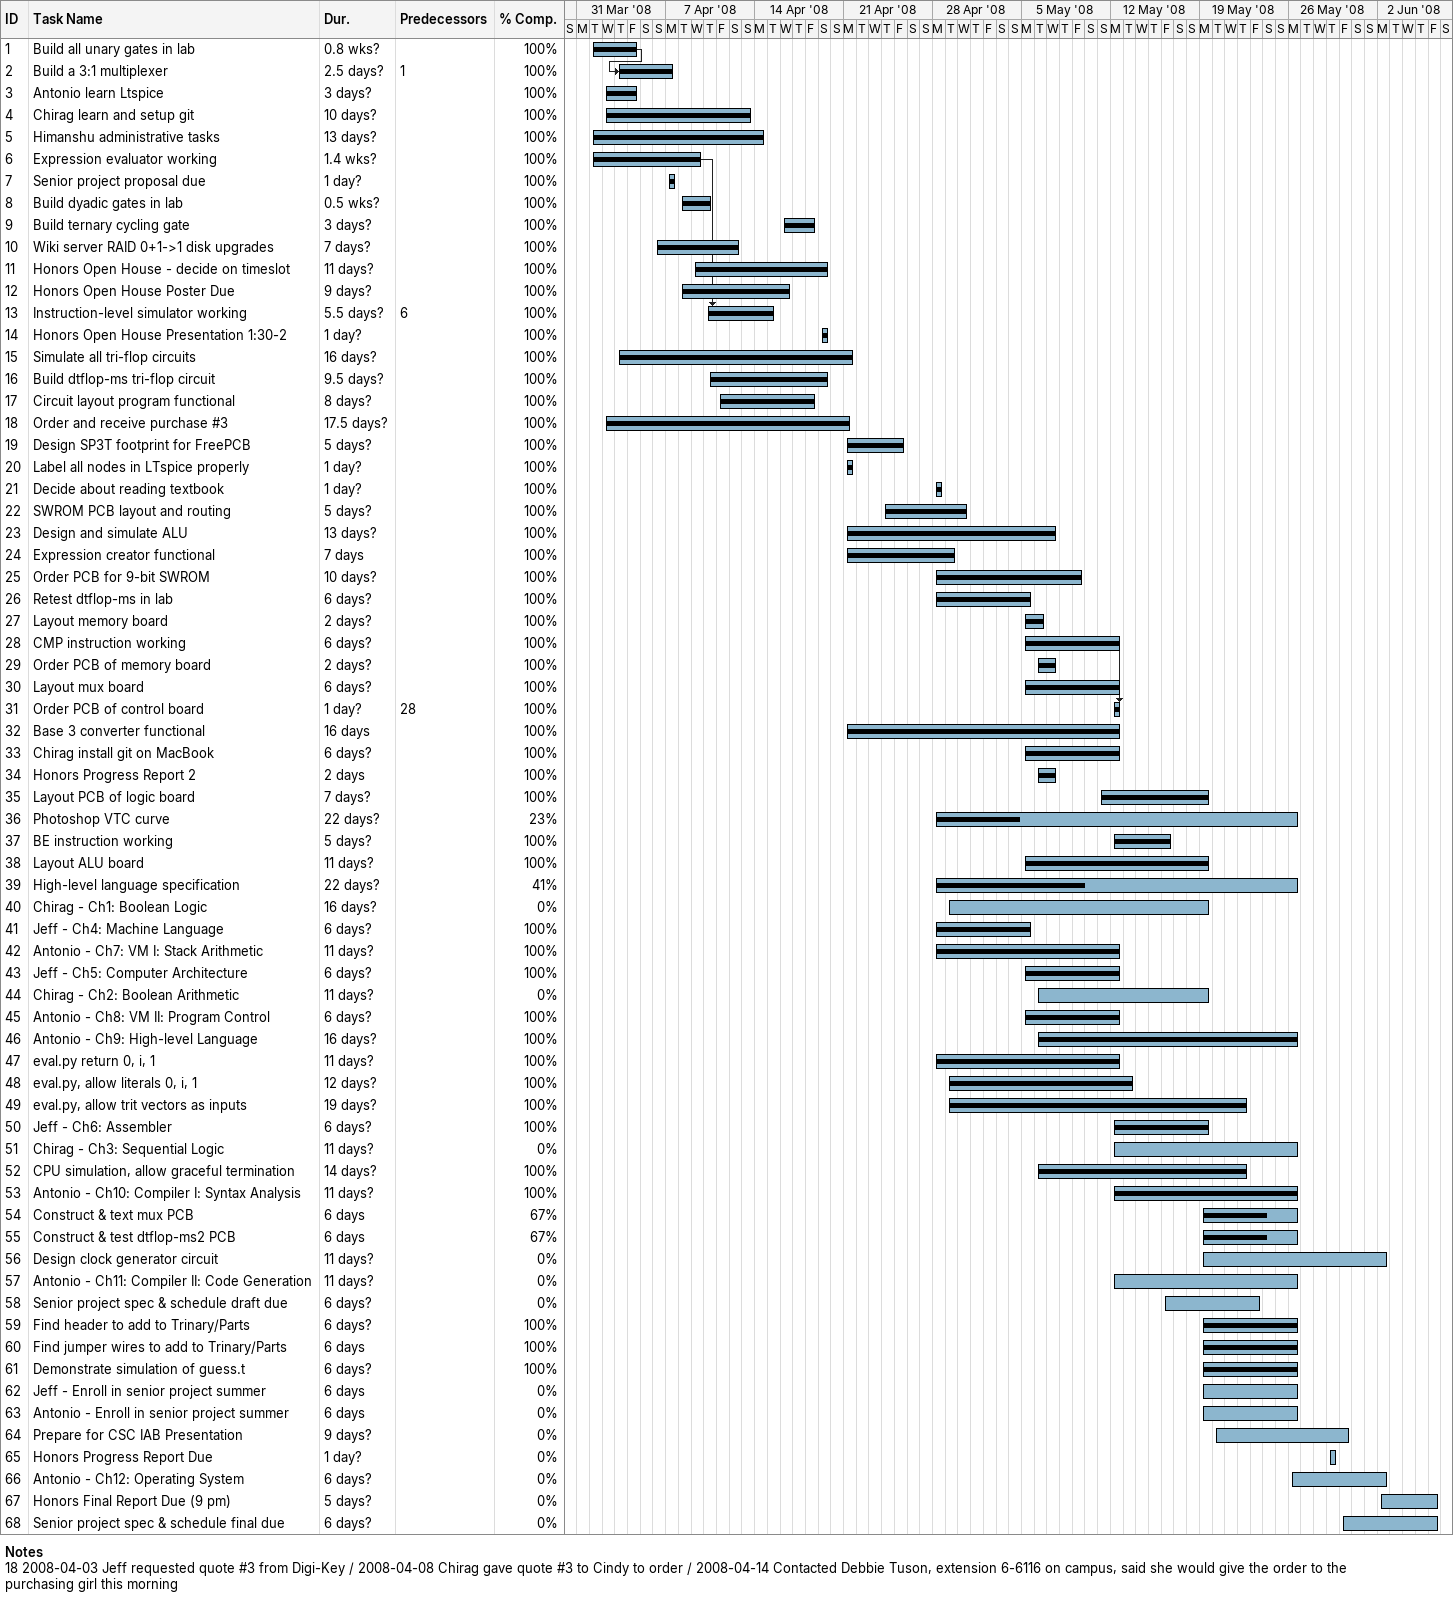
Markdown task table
| ID | Task | Duration | Start | Finish | Predecessors | % complete |
|---|---|---|---|---|---|---|
| 1 | Build all unary gates in lab | 0.8w? | 2008-04-01 | 2008-04-04 |  | 100 |
| 2 | Build a 3:1 multiplexer | 2.5d? | 2008-04-03 | 2008-04-07 | 1 | 100 |
| 3 | Antonio learn Ltspice | 3d? | 2008-04-02 | 2008-04-04 |  | 100 |
| 4 | Chirag learn and setup git | 10d? | 2008-04-02 | 2008-04-13 |  | 100 |
| 5 | Himanshu administrative tasks | 13d? | 2008-04-01 | 2008-04-14 |  | 100 |
| 6 | Expression evaluator working | 1.4w? | 2008-04-01 | 2008-04-09 |  | 100 |
| 7 | Senior project proposal due | 1d? | 2008-04-07 | 2008-04-07 |  | 100 |
| 8 | Build dyadic gates in lab | 0.5w? | 2008-04-08 | 2008-04-10 |  | 100 |
| 9 | Build ternary cycling gate | 3d? | 2008-04-16 | 2008-04-18 |  | 100 |
| 10 | Wiki server RAID 0+1->1 disk upgrades | 7d? | 2008-04-06 | 2008-04-12 |  | 100 |
| 11 | Honors Open House - decide on timeslot | 11d? | 2008-04-09 | 2008-04-19 |  | 100 |
| 12 | Honors Open House Poster Due | 9d? | 2008-04-08 | 2008-04-16 |  | 100 |
| 13 | Instruction-level simulator working | 5.5d? | 2008-04-10 | 2008-04-15 | 6 | 100 |
| 14 | Honors Open House Presentation 1:30-2 | 1d? | 2008-04-19 | 2008-04-19 |  | 100 |
| 15 | Simulate all tri-flop circuits | 16d? | 2008-04-03 | 2008-04-21 |  | 100 |
| 16 | Build dtflop-ms tri-flop circuit | 9.5d? | 2008-04-10 | 2008-04-19 |  | 100 |
| 17 | Circuit layout program functional | 8d? | 2008-04-11 | 2008-04-18 |  | 100 |
| 18 | Order and receive purchase #3 | 17.5d? | 2008-04-02 | 2008-04-21 |  | 100 |
| 19 | Design SP3T footprint for FreePCB | 5d? | 2008-04-21 | 2008-04-25 |  | 100 |
| 20 | Label all nodes in LTspice properly | 1d? | 2008-04-21 | 2008-04-21 |  | 100 |
| 21 | Decide about reading textbook | 1d? | 2008-04-28 | 2008-04-28 |  | 100 |
| 22 | SWROM PCB layout and routing | 5d? | 2008-04-24 | 2008-04-30 |  | 100 |
| 23 | Design and simulate ALU | 13d? | 2008-04-21 | 2008-05-07 |  | 100 |
| 24 | Expression creator functional | 7d | 2008-04-21 | 2008-04-29 |  | 100 |
| 25 | Order PCB for 9-bit SWROM | 10d? | 2008-04-28 | 2008-05-09 |  | 100 |
| 26 | Retest dtflop-ms in lab | 6d? | 2008-04-28 | 2008-05-05 |  | 100 |
| 27 | Layout memory board | 2d? | 2008-05-05 | 2008-05-06 |  | 100 |
| 28 | CMP instruction working | 6d? | 2008-05-05 | 2008-05-12 |  | 100 |
| 29 | Order PCB of memory board | 2d? | 2008-05-06 | 2008-05-07 |  | 100 |
| 30 | Layout mux board | 6d? | 2008-05-05 | 2008-05-12 |  | 100 |
| 31 | Order PCB of control board | 1d? | 2008-05-12 | 2008-05-12 | 28 | 100 |
| 32 | Base 3 converter functional | 16d | 2008-04-21 | 2008-05-12 |  | 100 |
| 33 | Chirag install git on MacBook | 6d? | 2008-05-05 | 2008-05-12 |  | 100 |
| 34 | Honors Progress Report 2 | 2d | 2008-05-06 | 2008-05-07 |  | 100 |
| 35 | Layout PCB of logic board | 7d? | 2008-05-11 | 2008-05-19 |  | 100 |
| 36 | Photoshop VTC curve | 22d? | 2008-04-28 | 2008-05-26 |  | 23 |
| 37 | BE instruction working | 5d? | 2008-05-12 | 2008-05-16 |  | 100 |
| 38 | Layout ALU board | 11d? | 2008-05-05 | 2008-05-19 |  | 100 |
| 39 | High-level language specification | 22d? | 2008-04-28 | 2008-05-26 |  | 41 |
| 40 | Chirag - Ch1: Boolean Logic | 16d? | 2008-04-29 | 2008-05-19 |  | 0 |
| 41 | Jeff - Ch4: Machine Language | 6d? | 2008-04-28 | 2008-05-05 |  | 100 |
| 42 | Antonio - Ch7: VM I: Stack Arithmetic | 11d? | 2008-04-28 | 2008-05-12 |  | 100 |
| 43 | Jeff - Ch5: Computer Architecture | 6d? | 2008-05-05 | 2008-05-12 |  | 100 |
| 44 | Chirag - Ch2: Boolean Arithmetic | 11d? | 2008-05-06 | 2008-05-19 |  | 0 |
| 45 | Antonio - Ch8: VM II: Program Control | 6d? | 2008-05-05 | 2008-05-12 |  | 100 |
| 46 | Antonio - Ch9: High-level Language | 16d? | 2008-05-06 | 2008-05-26 |  | 100 |
| 47 | eval.py return 0, i, 1 | 11d? | 2008-04-28 | 2008-05-12 |  | 100 |
| 48 | eval.py, allow literals 0, i, 1 | 12d? | 2008-04-29 | 2008-05-13 |  | 100 |
| 49 | eval.py, allow trit vectors as inputs | 19d? | 2008-04-29 | 2008-05-22 |  | 100 |
| 50 | Jeff - Ch6: Assembler | 6d? | 2008-05-12 | 2008-05-19 |  | 100 |
| 51 | Chirag - Ch3: Sequential Logic | 11d? | 2008-05-12 | 2008-05-26 |  | 0 |
| 52 | CPU simulation, allow graceful termination | 14d? | 2008-05-06 | 2008-05-22 |  | 100 |
| 53 | Antonio - Ch10: Compiler I: Syntax Analysis | 11d? | 2008-05-12 | 2008-05-26 |  | 100 |
| 54 | Construct & text mux PCB | 6d | 2008-05-19 | 2008-05-26 |  | 67 |
| 55 | Construct & test dtflop-ms2 PCB | 6d | 2008-05-19 | 2008-05-26 |  | 67 |
| 56 | Design clock generator circuit | 11d? | 2008-05-19 | 2008-06-02 |  | 0 |
| 57 | Antonio - Ch11: Compiler II: Code Generation | 11d? | 2008-05-12 | 2008-05-26 |  | 0 |
| 58 | Senior project spec & schedule draft due | 6d? | 2008-05-16 | 2008-05-23 |  | 0 |
| 59 | Find header to add to Trinary/Parts | 6d? | 2008-05-19 | 2008-05-26 |  | 100 |
| 60 | Find jumper wires to add to Trinary/Parts | 6d | 2008-05-19 | 2008-05-26 |  | 100 |
| 61 | Demonstrate simulation of guess.t | 6d? | 2008-05-19 | 2008-05-26 |  | 100 |
| 62 | Jeff - Enroll in senior project summer | 6d | 2008-05-19 | 2008-05-26 |  | 0 |
| 63 | Antonio - Enroll in senior project summer | 6d | 2008-05-19 | 2008-05-26 |  | 0 |
| 64 | Prepare for CSC IAB Presentation | 9d? | 2008-05-20 | 2008-05-30 |  | 0 |
| 65 | Honors Progress Report Due | 1d? | 2008-05-29 | 2008-05-29 |  | 0 |
| 66 | Antonio - Ch12: Operating System | 6d? | 2008-05-26 | 2008-06-02 |  | 0 |
| 67 | Honors Final Report Due (9 pm) | 5d? | 2008-06-02 | 2008-06-06 |  | 0 |
| 68 | Senior project spec & schedule final due | 6d? | 2008-05-30 | 2008-06-06 |  | 0 |

Notes
- 18: 2008-04-03 Jeff requested quote #3 from Digi-Key / 2008-04-08 Chirag gave quote #3 to Cindy to order / 2008-04-14 Contacted Debbie Tuson, extension 6-6116 on campus, said she would give the order to the purchasing girl this morning
